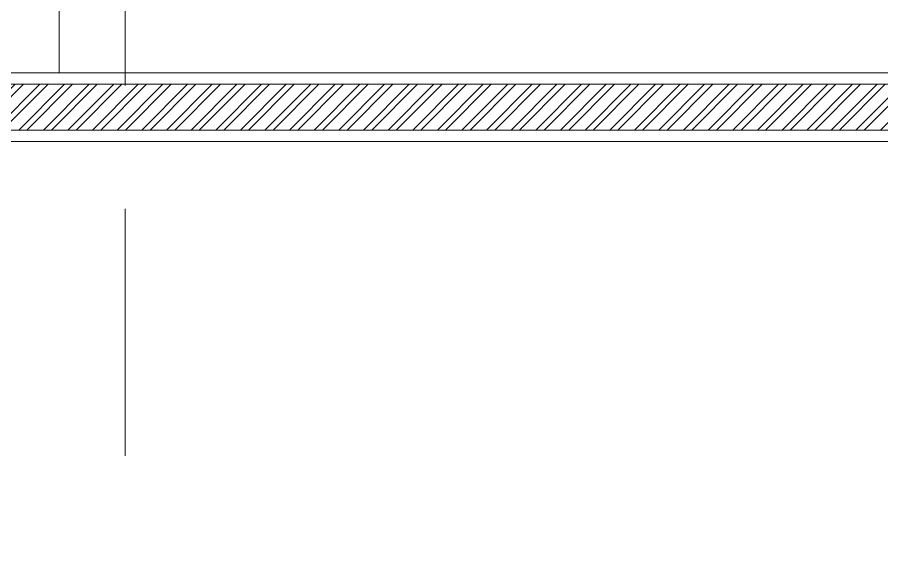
# Model space of a CAD drawing. Header units: millimetres. Extents: x -280308 to 6402717, y -14 to 2073074.
# Drawn here: x -16678 to -14787, y 405848 to 407020 of the extents above; entities that cross this region are included whole.
import ezdxf
from ezdxf.enums import TextEntityAlignment as Align

# ---------------------------------------------------------------- set-up
doc = ezdxf.new("R2010")
doc.units = ezdxf.units.MM
doc.linetypes.add('ACAD_ISO08W100', pattern=[36, 24, -3, 6, -3])
doc.linetypes.add('DASHED2', pattern=[0.375, 0.25, -0.125])
doc.layers.get('0').update_dxf_attribs({"lineweight": 0})
for name, color, linetype, lineweight in [('A-ALINE-3', 111, 'Continuous', 15), ('A-ALINE-6', 117, 'Continuous', 9), ('A-ANNOTATION', 144, 'Continuous', 0)]:
    doc.layers.add(name, color=color, linetype=linetype, lineweight=lineweight)
doc.layers.add('A-FILL-1', color=7, linetype='Continuous', lineweight=0, true_color=0x454545)
doc.layers.add('A-TEXT', color=254, linetype='Continuous')
doc.styles.get("Standard").update_dxf_attribs({"font": 'arial.ttf'})

# ---------------------------------------------------------------- blocks, each defined once
blk = doc.blocks.new('A$C7a9db0a0')
at = {"layer": 'A-FILL-1', "ltscale": 0.25}
h = blk.add_hatch(dxfattribs=at)
h.set_pattern_fill('ANSI32', color=256, scale=4, angle=180)
h.set_pattern_definition([(225, (-183193.858, -147656.49), (26.9407684, -26.9407684), []), (225, (-183211.82, -147656.49), (26.9407684, -26.9407684), [])])
h.paths.add_polyline_path([(21547.8, -19386), (31397.8, -19386), (31397.8, -19486), (21547.8, -19486)])
at = {"color": 0, "linetype": 'DASHED2', "lineweight": -2, "ltscale": 6}
for points in [[(29427.8, -16311), (27457.8, -16311), (27457.8, -19361), (29427.8, -19361)], [(31397.8, -16311), (29427.8, -16311), (29427.8, -19361), (31397.8, -19361)]]:
    blk.add_lwpolyline(points, close=True, dxfattribs=at)
at = {"layer": 'A-ALINE-3', "linetype": 'Continuous'}
blk.add_lwpolyline([(21547.8, -19386), (31397.8, -19386), (31397.8, -19486), (21547.8, -19486)], close=True, dxfattribs=at)
at = {"layer": 'A-ALINE-6'}
blk.add_lwpolyline([(21547.8, -19361), (31397.8, -19361), (31397.8, -19511), (21547.8, -19511)], close=True, dxfattribs=at)
blk = doc.blocks.new('*U552')
at = {"layer": 'A-ANNOTATION', "linetype": 'ACAD_ISO08W100', "ltscale": 0.25}
blk.add_lwpolyline([(0, -5), (0, -90.5606)], dxfattribs=at)
at = {"layer": 'A-TEXT'}
blk.add_attdef('N', text='', height=0.9, dxfattribs=at).set_placement((0, 2.75), align=Align.MIDDLE_CENTER)
blk = doc.blocks.new('A$Cf37525da')
at = {"color": 124, "xscale": -360.0000000000001, "yscale": 360.0000000000001, "zscale": 360.0000000000001, "rotation": 180}
blk.add_blockref('*U552', (-38750, -25932.8), dxfattribs=at)
blk = doc.blocks.new('2')
at = {"ltscale": 0.25}
blk.add_blockref('A$C7a9db0a0', (-46014.9, 426259.3), dxfattribs=at)
blk.add_blockref('A$Cf37525da', (22307.9, 424523.3), dxfattribs=at)

msp = doc.modelspace()

# ---------------------------------------------------------------- block references
msp.add_blockref('2', (0, 0))

doc.saveas('drawing.dxf')
